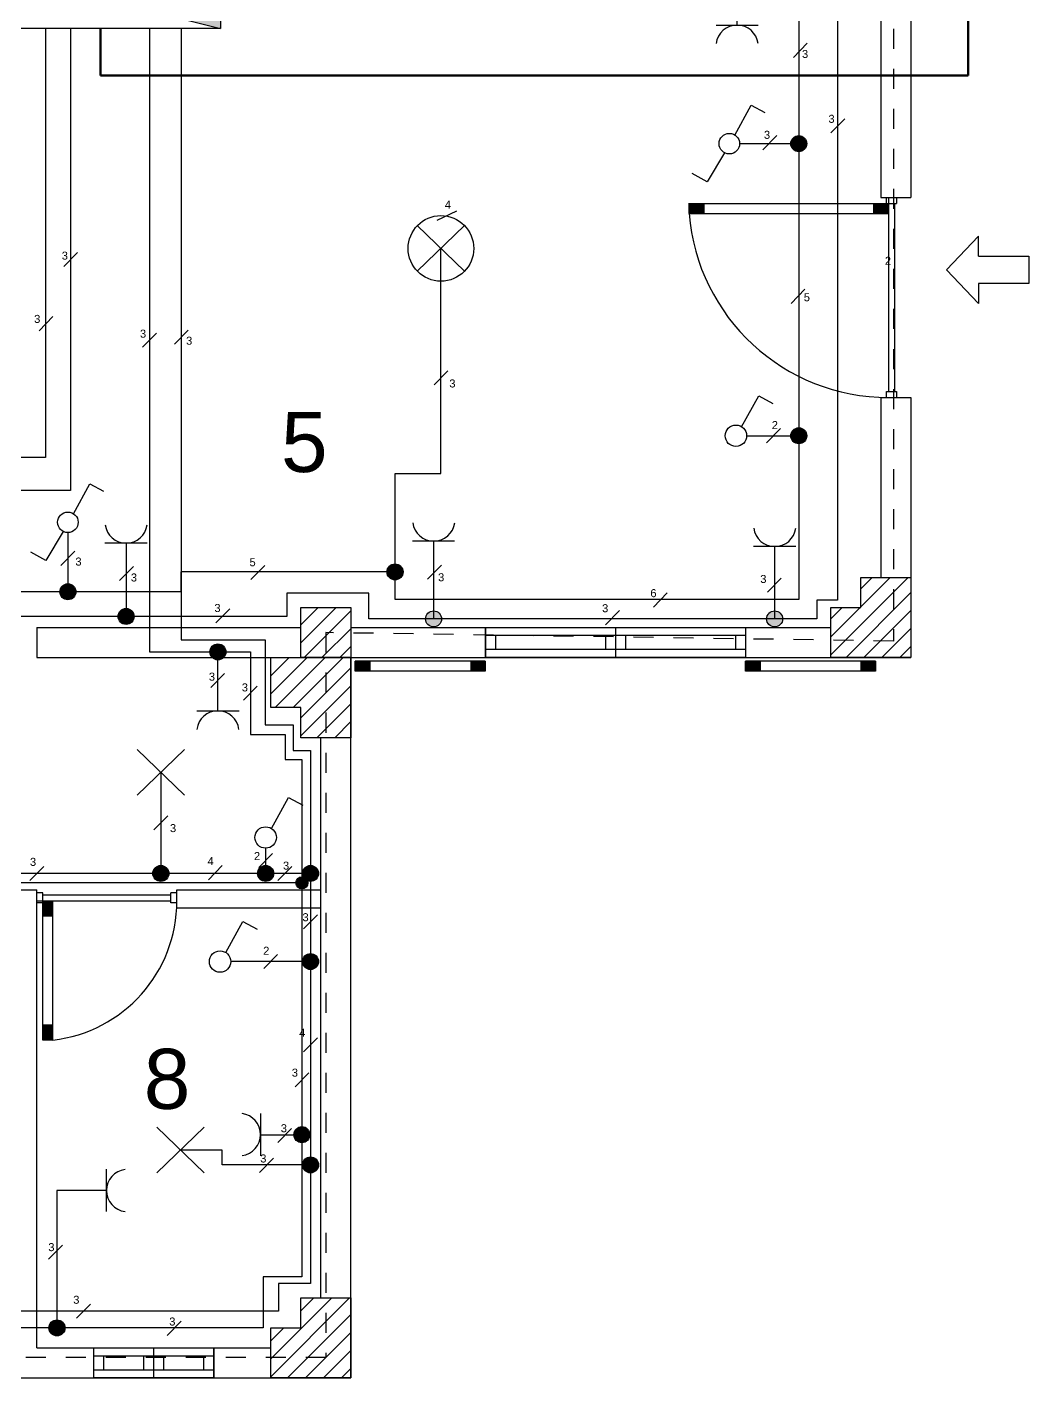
# Model space of a CAD drawing. Header units: metres. Extents: x 68 to 488, y 68 to 365.
# Drawn here: x 285.32 to 290.33, y 257.43 to 264.18 of the extents above; entities that cross this region are included whole.
import ezdxf

# ---------------------------------------------------------------- set-up
doc = ezdxf.new("R2010")
doc.units = ezdxf.units.M
doc.header["$MEASUREMENT"] = 0
doc.linetypes.add('ACAD_ISO02W100', pattern=[15, 12, -3])
for name, color, linetype in [('10', 7, 'Continuous'), ('3', 7, 'Continuous'), ('4', 7, 'Continuous'), ('5', 7, 'Continuous'), ('6', 7, 'Continuous'), ('9', 7, 'Continuous'), ('themeliaki geiwsi', 1, 'ACAD_ISO02W100'), ('γραμματα', 7, 'Continuous'), ('κολωνες', 11, 'Continuous'), ('παραθυρα', 41, 'Continuous'), ('τοιχος', 150, 'Continuous')]:
    doc.layers.add(name, color=color, linetype=linetype)
doc.layers.add('paroxi dei', color=7, linetype='Continuous', lineweight=200)
doc.styles.get("Standard").update_dxf_attribs({"font": 'arial.ttf'})
pattern_1 = [(45, (189.09541, 18.460684), (-0.04490128, 0.04490128), [])]

# ---------------------------------------------------------------- blocks, each defined once
blk = doc.blocks.new('ilektrikos pinakas')
h = blk.add_hatch(color=256)
h.dxf.hatch_style = 1
h.paths.add_polyline_path([(0.1911, 0.9714), (1.3911, 0.6714), (1.3911, 0.9714)])
for p, q in [((0.1911, 0.9714), (1.3911, 0.9714)), ((0.1911, 0.6714), (0.1911, 0.9714)), ((0.1911, 0.9714), (1.3911, 0.6714)), ((1.3911, 0.9714), (1.3911, 0.6714)), ((1.3911, 0.6714), (0.1911, 0.6714))]:
    blk.add_line(p, q)
blk = doc.blocks.new('alleretour')
for p, q in [((0.043, 0.067), (0.171, 0.299)), ((0.171, 0.299), (0.277, 0.242)), ((-0.037, -0.071), (-0.173, -0.298)), ((-0.173, -0.298), (-0.289, -0.232))]:
    blk.add_line(p, q)
blk.add_circle((0, 0), 0.08)
blk = doc.blocks.new('reymatodoths')
for p, q in [((0.001, 0.201), (0.001, 0.451)), ((-0.199, 0.201), (0.201, 0.201))]:
    blk.add_line(p, q)
blk.add_arc((0, 0), 0.201, 7.2421, 172.7579)
blk = doc.blocks.new('lamp')
for p, q in [((-0.19, 0.183), (0.19, -0.183)), ((-0.19, -0.183), (0.19, 0.183))]:
    blk.add_line(p, q)
blk = doc.blocks.new('aplos')
for p, q in [((0.043, 0.067), (0.171, 0.299)), ((0.171, 0.299), (0.277, 0.242))]:
    blk.add_line(p, q)
blk.add_circle((0, 0), 0.08)

msp = doc.modelspace()

# ---------------------------------------------------------------- hatches: boundary and pattern name
at = {"layer": '10'}
h = msp.add_hatch(color=256, dxfattribs=at)
h.dxf.hatch_style = 1
h.paths.add_polyline_path([(289.1788, 263.636), (289.1788, 263.556, 0.414214), (289.2188, 263.596, 0.414214)])
h.paths.add_polyline_path([(289.1788, 263.636, 0.414214), (289.1388, 263.596), (289.1788, 263.596)])
h.paths.add_polyline_path([(289.1788, 263.596), (289.1388, 263.596, 0.414214), (289.1788, 263.556)])
h = msp.add_hatch(color=256, dxfattribs=at)
h.dxf.hatch_style = 1
h.paths.add_polyline_path([(289.1788, 262.1761), (289.1788, 262.0961, 0.414214), (289.2188, 262.1361, 0.414214)])
h.paths.add_polyline_path([(289.1788, 262.1761, 0.414214), (289.1388, 262.1361), (289.1788, 262.1361)])
h.paths.add_polyline_path([(289.1788, 262.1361), (289.1388, 262.1361, 0.414214), (289.1788, 262.0961)])
h = msp.add_hatch(color=256, dxfattribs=at)
h.dxf.hatch_style = 1
h.paths.add_polyline_path([(287.1601, 261.4959, 0.414214), (287.1201, 261.4559), (287.1601, 261.4559)])
h.paths.add_polyline_path([(287.1601, 261.4959), (287.1601, 261.4559), (287.1601, 261.4159, 0.414214), (287.2001, 261.4559, 0.414214)])
h.paths.add_polyline_path([(287.1601, 261.4559), (287.1201, 261.4559, 0.414214), (287.1601, 261.4159)])
h = msp.add_hatch(color=256, dxfattribs=at)
h.dxf.hatch_style = 1
h.paths.add_polyline_path([(285.5247, 261.3964), (285.5247, 261.3564), (285.5647, 261.3564, 0.414214)])
h.paths.add_polyline_path([(285.5247, 261.3964, 0.414214), (285.4847, 261.3564), (285.5247, 261.3564)])
h.paths.add_polyline_path([(285.5647, 261.3564), (285.5247, 261.3564), (285.4847, 261.3564, 1)])
at = {"layer": '3'}
h = msp.add_hatch(color=256, dxfattribs=at)
h.dxf.hatch_style = 1
h.paths.add_polyline_path([(286.2347, 261.0559), (286.3147, 261.0559, 1)])
h.paths.add_polyline_path([(286.2747, 261.0559), (286.2347, 261.0559, 0.201358), (286.2467, 261.0274), (286.2747, 261.0274)])
h.paths.add_polyline_path([(286.3147, 261.0559), (286.2747, 261.0559), (286.2747, 261.0274), (286.3027, 261.0274, 0.201358)])
h.paths.add_polyline_path([(286.3027, 261.0274), (286.2747, 261.0274), (286.2747, 261.0159, 0.196469)])
h.paths.add_polyline_path([(286.2747, 261.0274), (286.2467, 261.0274, 0.196469), (286.2747, 261.0159)])
h = msp.add_hatch(color=256, dxfattribs=at)
h.dxf.hatch_style = 1
h.paths.add_polyline_path([(286.6947, 259.9318), (286.6947, 259.9018), (286.6947, 259.8718, 0.414214), (286.7247, 259.9018, 0.414214)])
h.paths.add_polyline_path([(286.6947, 259.9318, 0.414214), (286.6647, 259.9018), (286.6947, 259.9018)])
h.paths.add_polyline_path([(286.6947, 259.9018), (286.6647, 259.9018, 0.414214), (286.6947, 259.8718)])
h = msp.add_hatch(color=256, dxfattribs=at)
h.dxf.hatch_style = 1
h.paths.add_polyline_path([(286.6947, 258.6833), (286.6947, 258.6033, 0.414207), (286.7347, 258.6433, 0.414207)])
h.paths.add_polyline_path([(286.6947, 258.6833, 0.41422), (286.6547, 258.6433), (286.6947, 258.6433)])
h.paths.add_polyline_path([(286.6947, 258.6433), (286.6547, 258.6433, 0.41422), (286.6947, 258.6033)])
h = msp.add_hatch(color=256, dxfattribs=at)
h.dxf.hatch_style = 1
h.paths.add_polyline_path([(285.47, 257.7174), (285.47, 257.6774), (285.51, 257.6774, 0.414214)])
h.paths.add_polyline_path([(285.47, 257.7174, 0.414214), (285.43, 257.6774), (285.47, 257.6774)])
h.paths.add_polyline_path([(285.51, 257.6774), (285.47, 257.6774), (285.43, 257.6774, 1)])
at = {"layer": '4'}
h = msp.add_hatch(color=256, dxfattribs=at)
h.dxf.hatch_style = 1
h.paths.add_polyline_path([(285.9893, 259.9888), (285.9893, 259.9488), (286.0293, 259.9488, 0.414214)])
h.paths.add_polyline_path([(285.9893, 259.9888, 0.414214), (285.9493, 259.9488), (285.9893, 259.9488)])
h.paths.add_polyline_path([(286.0293, 259.9488), (285.9493, 259.9488, 1)])
h = msp.add_hatch(color=256, dxfattribs=at)
h.dxf.hatch_style = 1
h.paths.add_polyline_path([(286.5133, 259.9888), (286.5133, 259.9488), (286.5533, 259.9488, 0.414214)])
h.paths.add_polyline_path([(286.5133, 259.9888, 0.414214), (286.4733, 259.9488), (286.5133, 259.9488)])
h.paths.add_polyline_path([(286.5533, 259.9488), (286.4733, 259.9488, 1)])
h = msp.add_hatch(color=256, dxfattribs=at)
h.dxf.hatch_style = 1
h.paths.add_polyline_path([(286.7376, 259.9888), (286.7376, 259.9488), (286.7376, 259.9088, 0.414214), (286.7776, 259.9488, 0.414214)])
h.paths.add_polyline_path([(286.7376, 259.9888, 0.414214), (286.6976, 259.9488), (286.7376, 259.9488)])
h.paths.add_polyline_path([(286.7376, 259.9488), (286.6976, 259.9488, 0.414214), (286.7376, 259.9088)])
h = msp.add_hatch(color=256, dxfattribs=at)
h.dxf.hatch_style = 1
h.paths.add_polyline_path([(286.7376, 259.5486), (286.7376, 259.5086), (286.7376, 259.4686, 0.414214), (286.7776, 259.5086, 0.414214)])
h.paths.add_polyline_path([(286.7376, 259.5486, 0.414214), (286.6976, 259.5086), (286.7376, 259.5086)])
h.paths.add_polyline_path([(286.7376, 259.5086), (286.6976, 259.5086, 0.414214), (286.7376, 259.4686)])
h = msp.add_hatch(color=256, dxfattribs=at)
h.dxf.hatch_style = 1
h.paths.add_polyline_path([(286.7376, 258.5321), (286.7376, 258.4921), (286.7376, 258.4521, 0.414214), (286.7776, 258.4921, 0.414214)])
h.paths.add_polyline_path([(286.7376, 258.5321, 0.414214), (286.6976, 258.4921), (286.7376, 258.4921)])
h.paths.add_polyline_path([(286.7376, 258.4921), (286.6976, 258.4921, 0.414214), (286.7376, 258.4521)])
at = {"layer": '9'}
h = msp.add_hatch(color=256, dxfattribs=at)
h.dxf.hatch_style = 1
h.paths.add_polyline_path([(285.8157, 261.2732), (285.8157, 261.2332), (285.8557, 261.2332, 0.414214)])
h.paths.add_polyline_path([(285.8157, 261.2732, 0.414214), (285.7757, 261.2332), (285.8157, 261.2332)])
h.paths.add_polyline_path([(285.8557, 261.2332), (285.8157, 261.2332), (285.7757, 261.2332, 1)])
h = msp.add_hatch(color=256, dxfattribs=at)
h.dxf.hatch_style = 1
h.paths.add_polyline_path([(289.058, 261.2607), (289.058, 261.2207), (289.098, 261.2207, 0.414214)])
h.paths.add_polyline_path([(289.058, 261.2607, 0.414214), (289.018, 261.2207), (289.058, 261.2207)])
h.paths.add_polyline_path([(289.098, 261.2207), (289.058, 261.2207), (289.018, 261.2207, 1)])
h.paths.add_polyline_path([(287.3531, 261.2607), (287.3531, 261.2207), (287.3931, 261.2207, 0.414214)])
h.paths.add_polyline_path([(287.3931, 261.2207), (287.3531, 261.2207), (287.3131, 261.2207, 1)])
h.paths.add_polyline_path([(287.3531, 261.2607, 0.414214), (287.3131, 261.2207), (287.3531, 261.2207)])
at = {"layer": 'κολωνες'}
h = msp.add_hatch(dxfattribs=at)
h.set_pattern_fill('LINE', color=256, scale=0.02, angle=45, style=0)
h.set_pattern_definition(pattern_1)
h.paths.add_polyline_path([(289.7396, 261.0274), (289.3396, 261.0274), (289.3396, 261.2774), (289.4896, 261.2774), (289.4896, 261.4274), (289.7396, 261.4274)])
h = msp.add_hatch(dxfattribs=at)
h.set_pattern_fill('LINE', color=256, scale=0.02, angle=45, style=0)
h.set_pattern_definition([(45, (189.28132, 16.41725), (-0.04490128, 0.04490128), [])])
h.paths.add_polyline_path([(286.6896, 261.0274), (286.6896, 261.2774), (286.9396, 261.2774), (286.9396, 261.0274)])
h = msp.add_hatch(dxfattribs=at)
h.set_pattern_fill('LINE', color=256, scale=0.02, angle=45, style=0)
h.set_pattern_definition(pattern_1)
h.paths.add_polyline_path([(286.9396, 261.0274), (286.9396, 260.6274), (286.6896, 260.6274), (286.6896, 260.7774), (286.5396, 260.7774), (286.5396, 261.0274)])
h = msp.add_hatch(dxfattribs=at)
h.set_pattern_fill('LINE', color=256, scale=0.02, angle=45, style=0)
h.set_pattern_definition(pattern_1)
h.paths.add_polyline_path([(286.9396, 257.4274), (286.5396, 257.4274), (286.5396, 257.6774), (286.6896, 257.6774), (286.6896, 257.8274), (286.9396, 257.8274)])
at = {"layer": 'παραθυρα'}
for points in [[(288.7052, 263.2474), (288.7052, 263.2974), (288.6302, 263.2974), (288.6302, 263.2474)], [(289.552, 263.2974), (289.552, 263.2474), (289.627, 263.2474), (289.627, 263.2974)], [(287.0366, 260.9599), (287.0366, 261.0099), (286.9616, 261.0099), (286.9616, 260.9599)], [(287.5366, 261.0099), (287.5366, 260.9599), (287.6116, 260.9599), (287.6116, 261.0099)], [(288.9865, 260.9599), (288.9865, 261.0099), (288.9115, 261.0099), (288.9115, 260.9599)], [(289.4865, 261.0099), (289.4865, 260.9599), (289.5615, 260.9599), (289.5615, 261.0099)], [(285.3996, 259.7363), (285.4496, 259.7363), (285.4496, 259.8113), (285.3996, 259.8113)], [(285.4496, 259.1908), (285.3996, 259.1908), (285.3996, 259.1158), (285.4496, 259.1158)]]:
    msp.add_hatch(color=256, dxfattribs=at).paths.add_polyline_path(points)

# ---------------------------------------------------------------- linework, layer by layer
for p, q in [((290.0778, 263.1344), (289.9176, 262.9654)), ((290.0778, 263.0344), (290.0778, 263.1344)), ((290.0778, 263.0344), (290.3296, 263.0344)), ((290.3296, 263.0344), (290.3296, 262.8965)), ((290.0778, 262.7965), (289.9176, 262.9654)), ((290.3296, 262.8965), (290.0778, 262.8965)), ((290.0778, 262.8965), (290.0778, 262.7965))]:
    msp.add_line(p, q)
at = {"layer": '10'}
for p, q in [((289.1788, 264.7349), (289.1788, 261.3173)), ((289.221, 264.098), (289.1516, 264.0274)), ((288.8831, 263.596), (289.1788, 263.596)), ((289.0685, 263.6363), (288.9992, 263.5657)), ((287.3714, 263.213), (287.4694, 263.2598)), ((287.3896, 261.9482), (287.3896, 263.0724)), ((289.2094, 262.8683), (289.1401, 262.7977)), ((287.4248, 262.4605), (287.3555, 262.3899)), ((289.0869, 262.1717), (289.0175, 262.1011)), ((288.9177, 262.1361), (289.1788, 262.1361)), ((287.1601, 261.4559), (287.1601, 261.9482)), ((287.1601, 261.9482), (287.3896, 261.9482)), ((285.5247, 261.6524), (285.5247, 261.3564)), ((285.5595, 261.5591), (285.4901, 261.4885)), ((286.5093, 261.4878), (286.44, 261.4172)), ((287.1601, 261.4559), (286.0897, 261.4559)), ((286.0897, 261.4559), (286.0897, 261.3564)), ((287.1601, 261.3173), (287.1601, 261.4559)), ((286.0897, 261.3564), (283.5028, 261.3564)), ((289.1788, 261.3173), (287.1601, 261.3173)), ((288.5214, 261.3507), (288.452, 261.2801))]:
    msp.add_line(p, q, dxfattribs=at)
for centre, radius in [((289.1788, 263.596), 0.04), ((287.3896, 263.0724), 0.1638), ((289.1788, 262.1361), 0.04), ((287.1601, 261.4559), 0.04), ((285.5247, 261.3564), 0.04)]:
    msp.add_circle(centre, radius, dxfattribs=at)
at = {"layer": '3'}
for p, q in [((285.9321, 264.1721), (285.9321, 261.0559)), ((285.9668, 262.6493), (285.8975, 262.5787)), ((285.9321, 261.0559), (286.437, 261.0559)), ((286.2747, 260.8934), (286.2747, 261.0559)), ((286.437, 261.0559), (286.437, 260.6432)), ((286.3081, 260.9481), (286.2388, 260.8775)), ((286.4717, 260.8849), (286.4023, 260.8143)), ((286.437, 260.6432), (286.6117, 260.6432)), ((286.6117, 260.6432), (286.6117, 260.5177)), ((286.6117, 260.5177), (286.6947, 260.5177)), ((286.6947, 260.5177), (286.6947, 259.9018)), ((286.6947, 259.9018), (285.0249, 259.9018)), ((286.6947, 259.9018), (286.6947, 257.9334)), ((286.7294, 258.9529), (286.6601, 258.8823)), ((286.6428, 258.6745), (286.5734, 258.6038)), ((286.6196, 258.6433), (286.6947, 258.6433)), ((285.586, 258.3646), (285.47, 258.3646)), ((285.47, 258.3646), (285.47, 257.6774)), ((285.4971, 258.0916), (285.4277, 258.021)), ((286.6947, 257.9334), (286.5009, 257.9334)), ((286.5009, 257.9334), (286.5009, 257.6774)), ((286.0908, 257.7109), (286.0214, 257.6403)), ((286.5009, 257.6774), (284.0029, 257.6774))]:
    msp.add_line(p, q, dxfattribs=at)
for centre, radius in [((286.2747, 261.0559), 0.04), ((286.6947, 259.9018), 0.03), ((286.6947, 258.6433), 0.04), ((285.47, 257.6774), 0.04)]:
    msp.add_circle(centre, radius, dxfattribs=at)
at = {"layer": '4'}
for p, q in [((286.0917, 264.1721), (286.0917, 261.117)), ((286.1264, 262.6645), (286.057, 262.5939)), ((286.0917, 261.117), (286.5109, 261.117)), ((286.5109, 261.117), (286.5109, 260.6917)), ((286.5109, 260.6917), (286.6502, 260.6917)), ((286.6502, 260.6917), (286.6502, 260.5628)), ((286.6502, 260.5628), (286.7376, 260.5628)), ((286.7376, 260.5628), (286.7376, 259.9488)), ((285.9893, 260.4545), (285.9893, 259.9488)), ((286.024, 260.2369), (285.9547, 260.1663)), ((286.5133, 260.075), (286.5133, 259.9488)), ((286.5483, 260.0492), (286.4789, 259.9786)), ((286.7376, 259.9488), (284.023, 259.9488)), ((285.4043, 259.9841), (285.3349, 259.9135)), ((286.2964, 259.9878), (286.2271, 259.9172)), ((286.6434, 259.9841), (286.574, 259.9135)), ((286.7376, 259.9488), (286.7376, 259.5086)), ((286.7721, 259.7422), (286.7027, 259.6716)), ((286.5729, 259.5439), (286.5035, 259.4733)), ((286.7376, 259.5086), (286.3388, 259.5086)), ((286.7376, 259.5086), (286.7376, 258.4921)), ((286.7723, 259.1278), (286.7029, 259.0572)), ((286.2951, 258.5664), (286.087, 258.5664)), ((286.2951, 258.4921), (286.2951, 258.5664)), ((286.5527, 258.5252), (286.4833, 258.4546)), ((286.7376, 258.4921), (286.2951, 258.4921)), ((286.7376, 258.4921), (286.7376, 257.899)), ((286.7376, 257.899), (286.5781, 257.899)), ((286.5781, 257.899), (286.5781, 257.7608)), ((285.6374, 257.7961), (285.568, 257.7255)), ((286.5781, 257.7608), (284.6273, 257.7608))]:
    msp.add_line(p, q, dxfattribs=at)
for centre in [(285.9893, 259.9488), (286.5133, 259.9488), (286.7376, 259.9488), (286.7376, 259.5086), (286.7376, 258.4921)]:
    msp.add_circle(centre, 0.04, dxfattribs=at)
at = {"layer": '5'}
for p, q in [((285.5383, 264.1721), (285.5383, 261.8622)), ((285.573, 263.0524), (285.5037, 262.9818)), ((285.5383, 261.8622), (282.963, 261.8622))]:
    msp.add_line(p, q, dxfattribs=at)
at = {"layer": '6'}
for p, q in [((285.4119, 264.1721), (285.4119, 262.0279)), ((285.4496, 262.7314), (285.3803, 262.6608)), ((285.4119, 262.0279), (282.8347, 262.0279))]:
    msp.add_line(p, q, dxfattribs=at)
at = {"layer": '9'}
for p, q in [((289.3721, 264.2744), (289.3721, 261.3153)), ((289.4086, 263.7205), (289.3392, 263.6499)), ((287.3926, 261.4899), (287.3233, 261.4193)), ((285.8526, 261.4832), (285.7832, 261.4126)), ((285.8157, 261.4674), (285.8157, 261.2332)), ((287.3531, 261.4772), (287.3531, 261.2207)), ((289.0909, 261.4249), (289.0216, 261.3543)), ((289.058, 261.4501), (289.058, 261.2207)), ((287.029, 261.3498), (286.6194, 261.3498)), ((286.6194, 261.3498), (286.6194, 261.2332)), ((287.029, 261.2207), (287.029, 261.3498)), ((289.3721, 261.3153), (289.2694, 261.3153)), ((289.2694, 261.3153), (289.2694, 261.2207)), ((286.6194, 261.2332), (283.3888, 261.2332)), ((286.3336, 261.272), (286.2643, 261.2014)), ((289.058, 261.2207), (287.029, 261.2207)), ((288.2823, 261.2623), (288.213, 261.1917)), ((289.2694, 261.2207), (289.058, 261.2207))]:
    msp.add_line(p, q, dxfattribs=at)
for centre in [(285.8157, 261.2332), (287.3531, 261.2207), (289.058, 261.2207)]:
    msp.add_circle(centre, 0.04, dxfattribs=at)
at = {"layer": 'paroxi dei'}
for p, q in [((290.0254, 263.9365), (290.0254, 269.3308)), ((285.6882, 264.1721), (285.6882, 263.9365)), ((285.6882, 263.9365), (290.0254, 263.9365))]:
    msp.add_line(p, q, dxfattribs=at)
at = {"layer": 'themeliaki geiwsi', "linetype": 'ACAD_ISO02W100', "ltscale": 0.0001}
msp.add_lwpolyline([(286.1829, 264.4721), (286.1829, 268.1698), (289.6522, 268.1698), (289.6522, 261.11), (286.8146, 261.1524), (286.8146, 257.5292), (279.8271, 257.5292), (279.8271, 268.144), (286.1829, 268.1698)], dxfattribs=at)
at = {"layer": 'κολωνες'}
for points in [[(289.7396, 261.0274), (289.3396, 261.0274), (289.3396, 261.2774), (289.4896, 261.2774), (289.4896, 261.4274), (289.7396, 261.4274), (289.7396, 261.0274)], [(286.6896, 261.0274), (286.6896, 261.2774), (286.9396, 261.2774), (286.9396, 261.0274), (286.6896, 261.0274)], [(286.9396, 261.0274), (286.9396, 260.6274), (286.6896, 260.6274), (286.6896, 260.7774), (286.5396, 260.7774), (286.5396, 261.0274), (286.9396, 261.0274)], [(286.9396, 257.4274), (286.5396, 257.4274), (286.5396, 257.6774), (286.6896, 257.6774), (286.6896, 257.8274), (286.9396, 257.8274), (286.9396, 257.4274)]]:
    msp.add_lwpolyline(points, dxfattribs=at)
at = {"layer": 'παραθυρα'}
for p, q in [((289.617, 263.3274), (289.667, 263.3274)), ((289.617, 263.2974), (289.617, 263.3274)), ((289.627, 263.3274), (289.627, 262.3574)), ((289.667, 263.3274), (289.667, 263.2974)), ((288.6275, 263.2974), (289.552, 263.2974)), ((288.6302, 263.2974), (288.7052, 263.2974)), ((288.6302, 263.2474), (288.6302, 263.2974)), ((288.6302, 263.2474), (288.7052, 263.2474)), ((288.6302, 263.2474), (289.552, 263.2474)), ((288.7052, 263.2474), (288.7052, 263.2974)), ((289.552, 263.2974), (289.627, 263.2974)), ((289.552, 263.2974), (289.552, 263.2474)), ((289.552, 263.2474), (289.627, 263.2474)), ((289.617, 263.2974), (289.667, 263.2974)), ((289.627, 263.2974), (289.627, 263.2474)), ((289.627, 263.2974), (289.627, 263.2974)), ((289.627, 263.2974), (289.657, 263.2974)), ((289.657, 263.2974), (289.657, 262.3574)), ((289.6177, 262.3574), (289.6677, 262.3574)), ((289.6177, 262.3274), (289.6177, 262.3574)), ((289.6177, 262.3274), (289.6677, 262.3274)), ((289.6677, 262.3574), (289.6677, 262.3274)), ((287.6118, 261.1774), (287.6118, 261.0274)), ((288.2618, 261.1774), (288.2618, 261.0274)), ((288.9118, 261.1774), (288.9118, 261.0274)), ((288.9118, 261.1374), (287.6118, 261.1374)), ((287.6618, 261.1374), (287.6618, 261.0674)), ((288.2118, 261.1374), (288.2118, 261.0674)), ((288.3118, 261.1374), (288.3118, 261.0674)), ((288.8618, 261.1374), (288.8618, 261.0674)), ((288.9118, 261.0674), (287.6118, 261.0674)), ((288.7118, 261.0274), (287.8118, 261.0274)), ((287.6116, 261.0099), (286.9616, 261.0099)), ((287.0366, 261.0099), (286.9616, 261.0099)), ((286.9616, 260.9599), (286.9616, 261.0099)), ((286.9616, 261.0099), (286.9616, 260.9599)), ((287.6116, 260.9599), (286.9616, 260.9599)), ((287.0366, 260.9599), (286.9616, 260.9599)), ((286.9616, 260.9599), (286.9616, 260.9599)), ((287.0366, 260.9599), (287.0366, 261.0099)), ((287.6116, 261.0099), (287.582, 261.0099)), ((287.582, 261.0099), (287.582, 260.9599)), ((287.6116, 260.9599), (287.582, 260.9599)), ((287.6116, 261.0099), (287.6116, 260.9599)), ((287.6116, 261.0099), (287.6116, 260.9599)), ((289.5615, 261.0099), (288.9115, 261.0099)), ((288.9865, 261.0099), (288.9115, 261.0099)), ((288.9115, 260.9599), (288.9115, 261.0099)), ((288.9115, 261.0099), (288.9115, 260.9599)), ((289.5615, 260.9599), (288.9115, 260.9599)), ((288.9865, 260.9599), (288.9115, 260.9599)), ((288.9115, 260.9599), (288.9115, 260.9599)), ((288.9865, 260.9599), (288.9865, 261.0099)), ((289.5615, 261.0099), (289.5319, 261.0099)), ((289.5319, 261.0099), (289.5319, 260.9599)), ((289.5615, 260.9599), (289.5319, 260.9599)), ((289.5615, 261.0099), (289.5615, 260.9599)), ((289.5615, 261.0099), (289.5615, 260.9599)), ((285.3996, 259.8513), (285.3696, 259.8513)), ((285.3696, 259.8013), (285.3696, 259.8513)), ((285.3996, 259.8513), (285.3696, 259.8513)), ((285.3696, 259.8113), (286.0396, 259.8113)), ((285.3996, 259.8013), (285.3696, 259.8013)), ((285.3996, 259.8013), (285.3996, 259.8513)), ((285.3996, 259.8413), (286.0396, 259.8413)), ((285.3996, 259.8113), (285.3996, 259.8413)), ((285.3996, 259.1158), (285.3996, 259.8113)), ((285.3996, 259.7363), (285.3996, 259.8113)), ((285.3996, 259.8113), (285.4496, 259.8113)), ((285.3996, 259.8113), (285.3996, 259.8113)), ((285.4496, 259.1158), (285.4496, 259.8113)), ((285.4496, 259.7363), (285.4496, 259.8113)), ((286.0396, 259.802), (286.0396, 259.852)), ((286.0696, 259.852), (286.0396, 259.852)), ((286.0696, 259.802), (286.0396, 259.802)), ((286.0696, 259.802), (286.0696, 259.852)), ((285.3996, 259.7363), (285.4496, 259.7363)), ((285.3996, 259.1158), (285.3996, 259.1908)), ((285.4496, 259.1908), (285.3996, 259.1908)), ((285.4496, 259.1158), (285.4496, 259.1908)), ((285.4496, 259.1158), (285.3996, 259.1158)), ((285.6546, 257.4274), (285.6546, 257.5774)), ((285.9546, 257.4274), (285.9546, 257.5774)), ((286.2546, 257.4274), (286.2546, 257.5774)), ((285.6546, 257.5374), (286.2546, 257.5374)), ((285.7046, 257.4674), (285.7046, 257.5374)), ((285.9046, 257.4674), (285.9046, 257.5374)), ((286.0046, 257.4674), (286.0046, 257.5374)), ((286.2046, 257.4674), (286.2046, 257.5374)), ((285.6546, 257.4674), (286.2546, 257.4674))]:
    msp.add_line(p, q, dxfattribs=at)
for points in [[(288.9118, 261.0274), (287.6118, 261.0274), (287.6118, 261.1774), (288.9118, 261.1774), (288.9118, 261.0274)], [(285.6546, 257.5774), (286.2546, 257.5774), (286.2546, 257.4274), (285.6546, 257.4274), (285.6546, 257.5774)]]:
    msp.add_lwpolyline(points, dxfattribs=at)
for centre, radius, start, end in [((289.627, 263.3274), 1, 184.58857, 270), ((285.3696, 259.8113), 0.7, 276.56243, 0)]:
    msp.add_arc(centre, radius, start, end, dxfattribs=at)
at = {"layer": 'τοιχος'}
for p, q in [((289.7396, 268.2274), (289.7396, 263.3274)), ((289.5896, 264.2274), (289.5896, 263.3274)), ((289.5896, 263.3274), (289.7396, 263.3274)), ((289.5896, 262.3274), (289.5896, 261.4274)), ((289.5896, 262.3274), (289.7396, 262.3274)), ((289.7396, 262.3274), (289.7396, 261.0274)), ((285.3696, 261.1774), (286.6896, 261.1774)), ((285.3696, 261.1774), (285.3696, 261.0274)), ((286.9396, 261.1774), (289.3396, 261.1774)), ((285.3696, 261.0274), (286.7896, 261.0274)), ((286.9396, 261.0274), (289.7396, 261.0274)), ((286.9396, 257.4274), (286.9396, 261.0274)), ((286.7896, 257.8274), (286.7896, 260.6274)), ((283.9303, 259.8674), (285.3696, 259.8674)), ((285.3696, 257.5774), (285.3696, 259.8674)), ((286.0696, 259.8674), (286.7896, 259.8674)), ((286.0696, 259.7774), (286.0696, 259.8674)), ((286.0696, 259.7774), (286.7896, 259.7774)), ((285.3696, 257.5774), (286.5396, 257.5774)), ((279.7396, 257.4274), (286.9396, 257.4274))]:
    msp.add_line(p, q, dxfattribs=at)

# ---------------------------------------------------------------- block references
msp.add_blockref('ilektrikos pinakas', (284.8971, 263.5007))
at = {"layer": '10'}
for name, p, xscale, yscale, zscale in [('alleretour', (288.8317, 263.596), 0.6414295499074001, 0.6414295499074001, 0.6414295499074001), ('lamp', (287.3896, 263.0724), 0.6222250171618384, 0.6222250171618384, 0.6222250171618384), ('aplos', (288.8642, 262.1361), 0.669008056618843, 0.669008056618843, 0.669008056618843), ('alleretour', (285.5247, 261.7037), 0.6414295499074001, 0.6414295499074001, 0.6414295499074001)]:
    msp.add_blockref(name, p, dxfattribs=dict(at, xscale=xscale, yscale=yscale, zscale=zscale))
at = {"layer": '3', "xscale": 0.5268003948950845, "yscale": 0.5268003948950845, "zscale": 0.5268003948950845}
msp.add_blockref('reymatodoths', (286.2744, 260.6556), dxfattribs=at)
for p, rotation in [((286.3818, 258.6436), 270), ((285.8237, 258.3643), 89.99999999999999)]:
    msp.add_blockref('reymatodoths', p, dxfattribs=dict(at, rotation=rotation))
at = {"layer": '4'}
for name, p, xscale, yscale, zscale in [('lamp', (285.9893, 260.4545), 0.6222250171618384, 0.6222250171618384, 0.6222250171618384), ('aplos', (286.5133, 260.1285), 0.669008056618843, 0.669008056618843, 0.669008056618843), ('aplos', (286.2853, 259.5086), 0.669008056618843, 0.669008056618843, 0.669008056618843), ('lamp', (286.087, 258.5664), 0.6222250171618384, 0.6222250171618384, 0.6222250171618384)]:
    msp.add_blockref(name, p, dxfattribs=dict(at, xscale=xscale, yscale=yscale, zscale=zscale))
at = {"layer": '9', "xscale": 0.5268003948950845, "yscale": 0.5268003948950845, "zscale": 0.5268003948950845}
msp.add_blockref('reymatodoths', (288.8702, 264.083), dxfattribs=at)
at = {"layer": '9', "xscale": 0.5268003948950845, "yscale": 0.5268003948950845, "zscale": 0.5268003948950845, "rotation": 180}
for p in [(285.816, 261.7051), (287.3534, 261.715), (289.0583, 261.6879)]:
    msp.add_blockref('reymatodoths', p, dxfattribs=at)

# ---------------------------------------------------------------- texts
at = {"layer": '10', "char_height": 0.04, "attachment_point": 1}
for s, width, insert in [('3', 0.122323, (289.1945, 264.0644)), ('3', 0.122323, (289.0044, 263.6602)), ('4', 0.126002, (287.4087, 263.3108)), ('2', 0.061561, (289.609, 263.0306)), ('5', 0.193506, (289.2037, 262.8484)), ('3', 0.122323, (287.4315, 262.4176)), ('2', 0.061561, (289.0435, 262.2096)), ('3', 0.122323, (285.5621, 261.5275)), ('5', 0.193506, (286.4325, 261.5242)), ('6', 0.08806, (288.4366, 261.3696))]:
    msp.add_mtext_dynamic_manual_height_columns(s, width=width, gutter_width=1, heights=[0], dxfattribs=dict(at, insert=insert))
at = {"layer": '3', "char_height": 0.04, "attachment_point": 1}
for insert in [(285.8848, 262.6664), (286.2293, 260.9524), (286.394, 260.8985), (286.6439, 258.9733), (286.5889, 258.6955), (285.4267, 258.1013), (286.0312, 257.7296)]:
    msp.add_mtext_dynamic_manual_height_columns('3', width=0.122323, gutter_width=1, heights=[0], dxfattribs=dict(at, insert=insert))
at = {"layer": '4', "char_height": 0.04, "attachment_point": 1}
for s, width, insert in [('3', 0.122323, (286.1154, 262.6312)), ('3', 0.122323, (286.0349, 260.1955)), ('3', 0.122323, (285.335, 260.0267)), ('4', 0.126002, (286.2226, 260.0306)), ('2', 0.061561, (286.4548, 260.0558)), ('3', 0.122323, (286.6, 260.008)), ('3', 0.122323, (286.6974, 259.7501)), ('2', 0.061561, (286.5008, 259.5826)), ('4', 0.126002, (286.6812, 259.1731)), ('3', 0.122323, (286.4861, 258.5444)), ('3', 0.122323, (285.5511, 257.8383))]:
    msp.add_mtext_dynamic_manual_height_columns(s, width=width, gutter_width=1, heights=[0], dxfattribs=dict(at, insert=insert))
at = {"layer": '5', "insert": (285.4938, 263.0564), "char_height": 0.04, "attachment_point": 1}
msp.add_mtext_dynamic_manual_height_columns('3', width=0.122323, gutter_width=1, heights=[0], dxfattribs=at)
at = {"layer": '6', "insert": (285.356, 262.7402), "char_height": 0.04, "attachment_point": 1}
msp.add_mtext_dynamic_manual_height_columns('3', width=0.122323, gutter_width=1, heights=[0], dxfattribs=at)
at = {"layer": '9', "char_height": 0.04, "attachment_point": 1}
for insert in [(289.3268, 263.7402), (285.8391, 261.448), (287.3753, 261.449), (288.986, 261.4406), (286.257, 261.2952), (288.1953, 261.2944)]:
    msp.add_mtext_dynamic_manual_height_columns('3', width=0.122323, gutter_width=1, heights=[0], dxfattribs=dict(at, insert=insert))
at = {"layer": 'γραμματα', "char_height": 0.3, "attachment_point": 1}
for s, width, insert in [('5', 0.899034, (286.5901, 262.2551)), ('8', 0.405754, (285.904, 259.0723))]:
    msp.add_mtext_dynamic_manual_height_columns(s, width=width, gutter_width=1, heights=[0], dxfattribs=dict(at, insert=insert))

doc.saveas('drawing.dxf')
